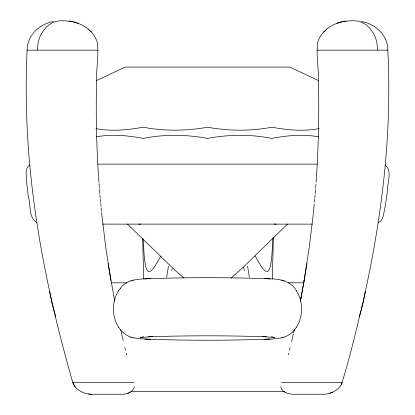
<?xml version="1.0" encoding="UTF-8"?>
<svg xmlns="http://www.w3.org/2000/svg" width="415" height="415" viewBox="0 0 415 415"><rect width="100%" height="100%" fill="white"/><g stroke="black" fill="none" stroke-linecap="round" stroke-linejoin="round"><path stroke-width="0.62" d="M273.402 236.908L272.333 278.973M53.54 21.502C44.172 23.126 35.467 28.78 30.591 37.008C28.303 41.002 27.214 45.572 27.125 50.158C25.958 74.607 25.932 99.097 26.965 123.551C29.927 192.555 41.599 260.936 58.152 327.912C62.473 345.254 67.09 362.523 71.977 379.715C72.599 382.246 73.445 384.762 75.11 386.816C79.172 391.547 85.381 394.151 91.57 394.25L122.249 394.25C127.182 394.307 133.007 392.051 134.325 386.816M98.588 177.397C96.534 146.542 95.839 115.598 96.503 84.681C95.766 70.498 99.32 56.077 97.167 42.024C93.728 30.829 82.549 23.473 71.427 21.502M272.868 238.075C271.981 248.372 272.52 259.007 269.563 269.013C265.636 278.787 256.548 256.854 254.971 256.019M316.417 177.397C318.476 146.542 319.166 115.598 318.507 84.681C319.244 70.498 315.685 56.077 317.838 42.024C321.277 30.829 332.457 23.473 343.584 21.502M37.443 50.158L37.921 44.405A24.48 17.311 -90 0 1 40.333 35.835L41.718 33.138L45.245 28.282A35.674 25.227 -90 0 1 51.714 23.095C56.238 20.532 61.596 20.511 66.628 20.937A38.107 26.944 -90 0 1 68.843 21.341M315.177 193.644L315.514 189.271M315.608 188.021L315.893 184.27M316.038 182.398L316.37 178.019M313.512 211.702L314.212 204.232M314.383 202.364L314.674 199.252M314.793 198.007L315.084 194.894M313.455 212.324L309.31 246.961L304.138 280.545L300.937 298.235L304.138 280.545M168.459 266.088L166.654 277.345M365.335 291.636L363.244 302.483L359.26 316.764M304.013 281.24L306.918 263.499M300.32 301.249L301.067 297.503M294.074 331.092L294.344 329.852M291.605 341.55L293.348 334.168M293.638 332.934L293.929 331.704M288.285 355.012L288.752 353.186M289.53 350.141L290.147 347.708M323.404 394.25C330.418 394.131 337.737 390.831 341.358 384.627C349.129 360.272 354.96 335.268 361.06 310.436C376.301 245.12 386.598 178.455 388.476 111.339C388.98 89.593 389.011 67.801 387.548 46.091C386.951 42.138 385.457 38.315 383.138 35.052C378.127 27.857 370.061 23.007 361.47 21.502M341.343 384.627L342.24 382.485L281.22 382.485M161.062 256.019C159.153 257.326 149.919 279.907 146.163 268.142C143.668 258.535 143.974 248.471 143.191 238.646M118.742 290.526C111.619 301.42 111.619 316.51 118.742 327.399M296.263 327.399C303.386 316.51 303.386 301.42 296.263 290.526M120.283 288.415C126.715 279.383 138.428 278.968 148.425 278.714M266.58 339.211C276.582 338.956 288.295 338.547 294.723 329.51M118.654 290.645L120.371 288.295M294.634 329.629L296.351 327.279M287.579 224.059L241.188 269.148L231.082 278.05M323.731 31.981L324.924 30.871M325.557 30.274L326.859 29.066M29.979 165.129C24.77 167.437 26.378 174.404 26.352 178.943C26.892 184.825 27.525 190.703 28.334 196.554C30.918 204.74 28.365 218.114 37.049 222.751M377.951 222.751C383.361 220.982 383.387 214.306 384.575 209.694C385.623 203.952 386.469 198.168 387.221 192.378C386.775 184.343 393.031 170.555 385.021 165.129M96.716 80.479L125.154 67.08L289.857 67.08L318.295 80.479M127.649 393.425L130.071 392.331M329.328 393.425L332.399 392.331M336.975 23.261L341.415 21.896L345.949 21.077L343.745 21.476M143.652 336.721L140.177 337.519L150.199 336.752M132.945 280.182L133.334 280.073M130.761 280.81L131.161 280.701M283.85 337.224L284.249 337.115M281.676 337.851L282.065 337.743M96.576 136.836C111.993 133.853 127.903 135.544 143.216 138.397C164.402 134.159 186.294 134.434 207.505 138.397C228.712 134.434 250.603 134.159 271.794 138.397C287.107 135.544 303.012 133.853 318.435 136.836M319.047 128.603C303.432 131.617 287.325 129.988 271.794 127.223C250.582 131.28 228.732 131.016 207.505 127.223C186.278 131.016 164.423 131.28 143.216 127.223C127.68 129.988 111.578 131.617 95.964 128.603M144.705 278.89L146.531 278.807M148.778 278.698C188.618 277.35 228.52 277.319 268.349 278.797M146.656 339.128C186.491 340.611 226.393 340.575 266.228 339.226M268.479 339.117L270.305 339.034M146.656 278.797L150.489 278.621M148.425 336.83L152.196 336.658L150.489 336.741C188.483 335.507 226.528 335.507 264.521 336.741L262.814 336.658L266.58 336.83M264.521 339.304L268.349 339.128M274.279 224.116L276.338 224.105M27.125 50.158L97.81 50.158M317.2 50.158L387.885 50.158M97.727 164.122L317.283 164.122M102.541 224.116L312.464 224.116M111.635 282.817L126.746 282.817M288.264 282.817L303.37 282.817M133.889 382.485L72.76 382.485L75.131 386.816M130.787 391.615L284.223 391.615M88.722 394.053L91.606 394.25M323.446 394.25L292.762 394.25L287.362 393.425L283.927 391.568M138.672 224.105L140.726 224.116M264.521 278.621L266.228 278.698M268.479 278.807C278.859 278.73 290.728 280.675 296.351 290.645M132.945 337.743L137.614 338.521L146.531 339.117M148.778 339.226L150.489 339.304M266.58 278.714L270.305 278.89M264.812 336.752L274.829 337.519L271.353 336.721M144.705 339.034L148.425 339.211M71.261 21.476L69.061 21.077L73.595 21.896L78.03 23.261M284.249 280.81L281.676 280.073M118.654 327.279C121.631 331.793 125.958 335.569 131.161 337.224M130.761 337.115L133.334 337.851M284.934 392.331L282.931 390.806L281.489 388.922L280.68 386.816M183.923 278.05L173.818 269.148L127.426 224.059M88.146 29.066L89.453 30.274M90.086 30.871L91.279 31.981M55.74 316.764L51.756 302.483L49.67 291.636M124.863 347.718L125.486 350.151M126.264 353.196L126.731 355.022M121.081 331.715L123.12 340.331M120.666 329.858L120.936 331.097M114.69 301.259L108.092 263.499M249.379 277.345L247.573 266.088M110.878 280.55L105.695 246.961L101.556 212.324M99.927 194.894L100.217 198.007M100.331 199.252L100.622 202.364M100.741 203.609L101.032 206.722M101.146 207.967L101.442 211.079M98.64 178.019L98.972 182.398M99.066 183.643L99.403 188.021M99.496 189.271L99.828 193.644M377.567 50.158L377.09 44.405A24.48 17.311 -90 0 0 374.678 35.835L373.293 33.138L369.76 28.282A35.674 25.227 -90 0 0 363.291 23.095C358.773 20.532 353.414 20.511 348.377 20.937A38.107 26.944 -90 0 0 346.162 21.341M143.699 278.973L142.661 239.107M172.064 268.77A525.997 145.535 58.4 0 1 171.748 270.549M244.279 270.549A525.997 145.535 -58.4 0 1 243.74 267.395"/></g></svg>
